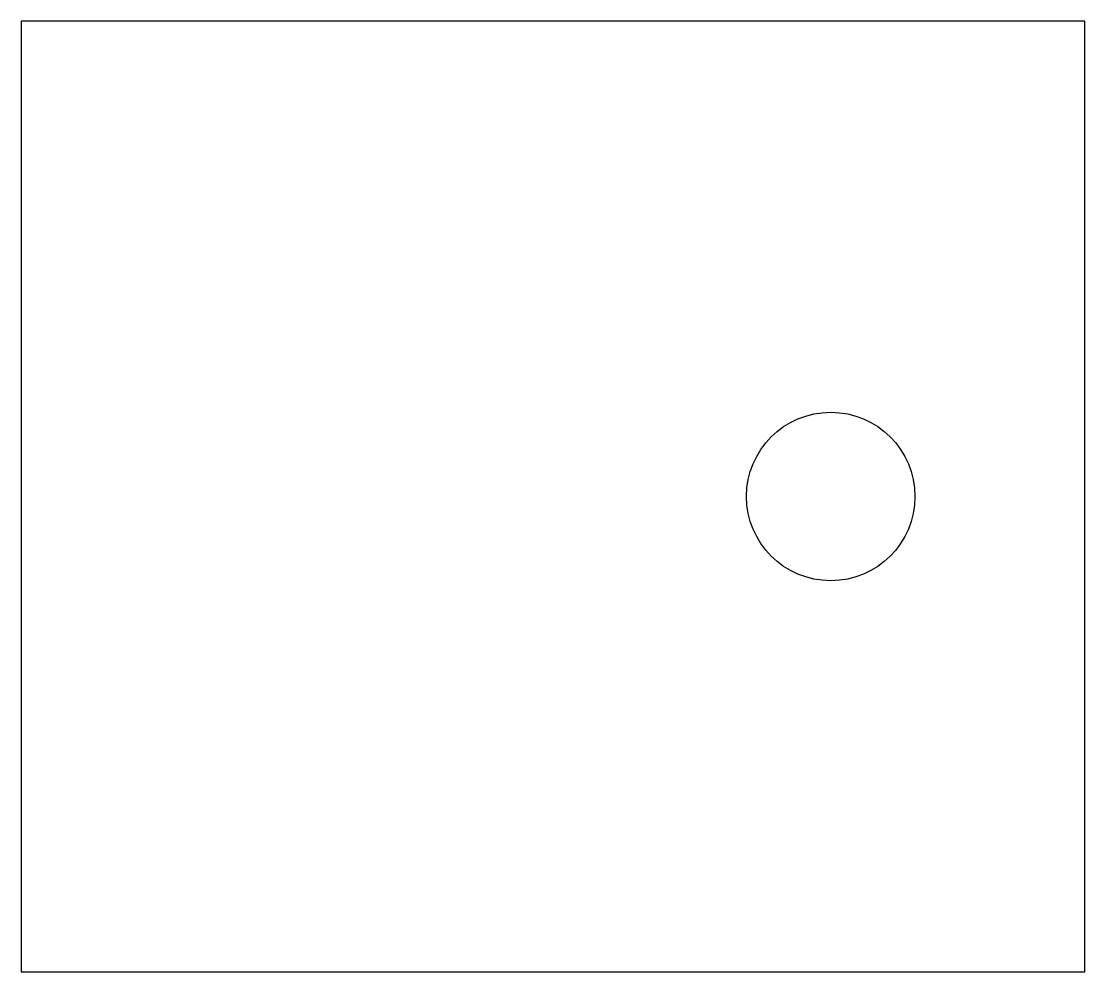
# Model space of a CAD drawing. Header units: millimetres. Extents: x -64.9 to 29.1, y -13.2 to 70.8.
import ezdxf

# ---------------------------------------------------------------- set-up
doc = ezdxf.new("R2010")
doc.units = ezdxf.units.MM

msp = doc.modelspace()

# ---------------------------------------------------------------- linework, layer by layer
at = {"color": 7, "linetype": 'Continuous', "lineweight": 25}
for p, q in [((-64.9, 70.75), (-64.9, -13.25)), ((29.1, 70.75), (-64.9, 70.75)), ((29.1, -13.25), (29.1, 70.75)), ((-64.9, -13.25), (29.1, -13.25))]:
    msp.add_line(p, q, dxfattribs=at)
msp.add_circle((6.65, 28.75), 7.446, dxfattribs=at)

doc.saveas('drawing.dxf')
